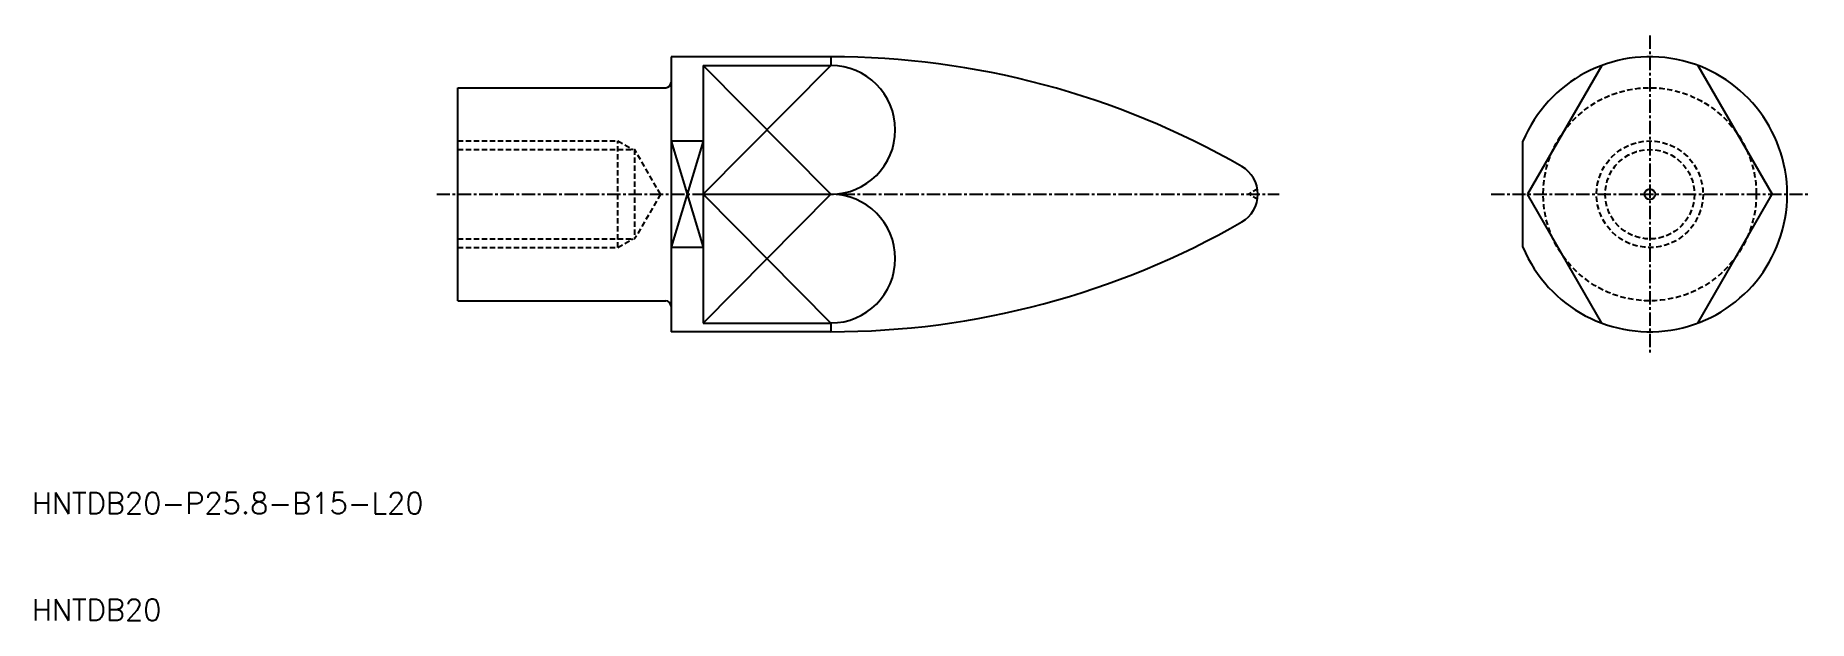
# Model space of a CAD drawing. Extents: x 10 to 177, y 10 to 65.
import ezdxf

# ---------------------------------------------------------------- set-up
doc = ezdxf.new("R2010")
doc.units = 0
doc.linetypes.add('CENTER', pattern=[2, 1.25, -0.25, 0.25, -0.25])
doc.linetypes.add('DASHED', pattern=[0.75, 0.5, -0.25])
doc.layers.get('0').update_dxf_attribs({"linetype": 'CONTINUOUS'})
doc.layers.add('CENTER', color=1, linetype='CENTER')
doc.styles.get("Standard").update_dxf_attribs({"font": 'txt.shx'})

msp = doc.modelspace()

# ---------------------------------------------------------------- linework, layer by layer
at = {"color": 7, "linetype": 'CONTINUOUS'}
for p, q in [((70, 62.9), (70, 37.1)), ((85, 62.9), (70, 62.9)), ((73, 62.09), (73, 37.91)), ((73, 62.09), (85, 62.09)), ((85, 62.9), (85, 62.09)), ((157.36, 62.09), (150.38, 50)), ((166.36, 62.09), (173.34, 50)), ((50, 40), (50, 60)), ((50, 60), (69.5, 60)), ((73, 54.98), (70, 54.98)), ((149.96, 45.02), (149.96, 54.98)), ((73, 50), (85, 50)), ((157.36, 37.91), (150.38, 50)), ((166.36, 37.91), (173.34, 50)), ((70, 45.02), (73, 45.02)), ((50, 40), (69.5, 40)), ((85, 37.1), (70, 37.1)), ((73, 37.91), (85, 37.91)), ((85, 37.91), (85, 37.1))]:
    msp.add_line(p, q, dxfattribs=at)
at = {"color": 3, "linetype": 'CONTINUOUS'}
for p, q in [((85, 50), (73, 62.09)), ((85, 62.09), (73, 50)), ((73, 54.98), (70, 45.02)), ((70, 54.98), (73, 45.02)), ((73, 37.91), (85, 50)), ((73, 50), (85, 37.91))]:
    msp.add_line(p, q, dxfattribs=at)
at = {"color": 3, "linetype": 'DASHED'}
for p, q in [((50, 55), (65, 55)), ((65, 45), (65, 55)), ((65, 55), (66.41, 54.19)), ((50, 54.19), (66.58, 54.19)), ((66.58, 54.19), (66.58, 45.81)), ((69, 50), (66.58, 54.19)), ((69, 50), (66.58, 45.81)), ((125.08, 50.5), (124.22, 50)), ((125.08, 49.5), (124.22, 50)), ((50, 45.81), (66.58, 45.81)), ((50, 45), (65, 45)), ((65, 45), (66.41, 45.81))]:
    msp.add_line(p, q, dxfattribs=at)
for radius in [10, 5, 4.19]:
    msp.add_circle((161.86, 50), radius, dxfattribs=at)
at = {"color": 7, "linetype": 'CONTINUOUS'}
msp.add_circle((161.86, 50), 0.5, dxfattribs=at)
for centre, radius, start, end in [((85, -14.5), 77.4, 60.1045, 90), ((85, 56.04), 6.04, 270, 90), ((161.86, 50), 12.9, 202.7085, 157.2915), ((69.5, 60.5), 0.5, 270, 0), ((122.08, 50), 3, 299.8955, 60.1045), ((85, 43.96), 6.04, 270, 90), ((85, 114.5), 77.4, 270, 299.8955), ((69.5, 39.5), 0.5, 0, 90)]:
    msp.add_arc(centre, radius, start, end, dxfattribs=at)
at = {"layer": 'CENTER', "color": 1, "linetype": 'CENTER'}
for p, q in [((161.86, 64.9), (161.86, 35.1)), ((48, 50), (127.08, 50)), ((146.96, 50), (176.76, 50))]:
    msp.add_line(p, q, dxfattribs=at)

# ---------------------------------------------------------------- texts
at = {"color": 7, "linetype": 'CONTINUOUS'}
for s, p in [('HNTDB20-P25.8-B15-L20', (10, 20)), ('HNTDB20 ', (10, 10))]:
    msp.add_text(s, height=2, dxfattribs=at).set_placement(p)

doc.saveas('drawing.dxf')
